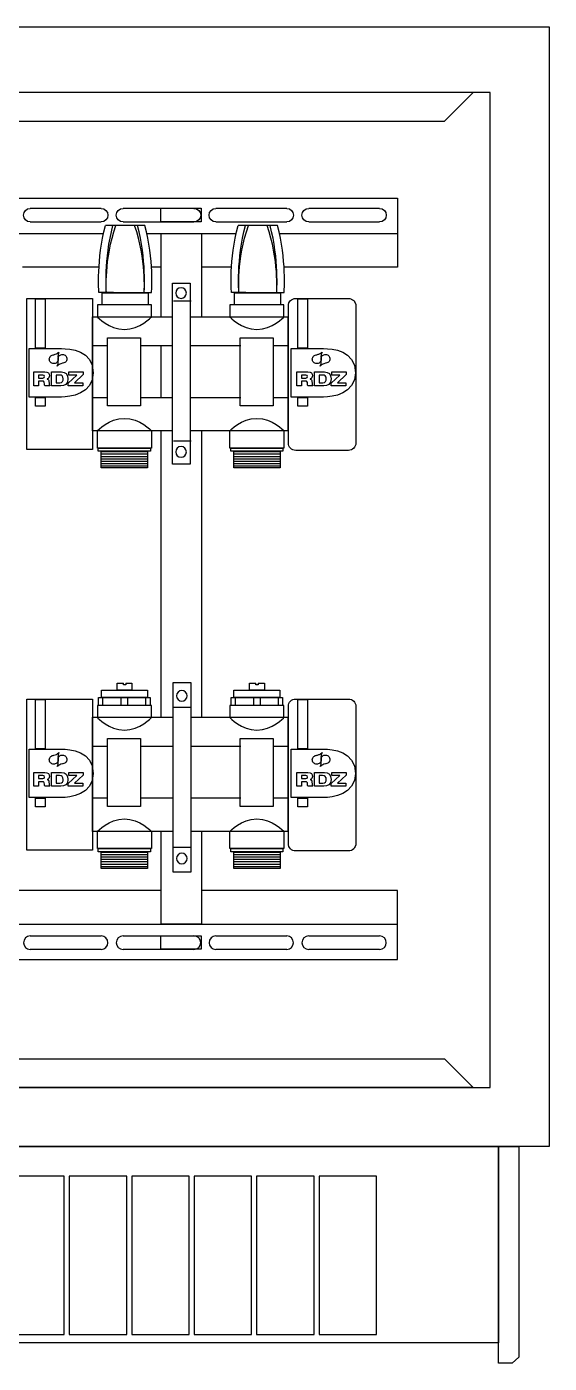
# Model space of a CAD drawing. Header units: millimetres. Extents: x 24747 to 137666, y -34589 to 43444.
# Drawn here: x 127029 to 127418, y 5604 to 6600 of the extents above; entities that cross this region are included whole.
import ezdxf

# ---------------------------------------------------------------- set-up
doc = ezdxf.new("R2010")
doc.units = ezdxf.units.MM
doc.header["$LTSCALE"] = 10
doc.layers.add('Pannelli', color=7, linetype='Continuous')

# ---------------------------------------------------------------- blocks, each defined once
blk = doc.blocks.new('A$C06433606')
for p, q in [((-27.17, 20.743), (34.832, 20.743)), ((34.832, 20.743), (34.832, -25.082)), ((32.416, 18.055), (-24.755, 18.055)), ((32.416, 18.055), (-24.755, 18.055)), ((31.72, 18.055), (-24.057, 18.055)), ((30.553, 16.882), (31.72, 18.055)), ((32.416, -22.667), (32.416, 18.055)), ((32.416, -22.667), (32.416, 18.055)), ((-22.891, 16.882), (30.553, 16.882)), ((-21.304, 13.726), (28.628, 13.726)), ((28.628, 13.726), (28.628, 10.896)), ((16.506, 13.308), (13.607, 13.308)), ((20.301, 13.308), (17.402, 13.308)), ((18.944, 12.758), (18.944, 13.311)), ((18.944, 13.311), (20.592, 13.311)), ((20.592, 13.311), (20.592, 12.758)), ((24.098, 13.308), (21.198, 13.308)), ((27.893, 13.308), (24.994, 13.308)), ((13.607, 12.756), (16.506, 12.756)), ((17.402, 12.756), (20.301, 12.756)), ((20.592, 12.758), (18.944, 12.758)), ((21.198, 12.756), (24.098, 12.756)), ((24.994, 12.756), (27.893, 12.756)), ((13.1, 12.279), (16.605, 12.279)), ((18.378, 12.279), (22.026, 12.279)), ((18.957, 8.877), (18.957, 12.278)), ((18.957, 12.278), (20.604, 12.278)), ((20.604, 12.278), (20.604, 8.877)), ((23.799, 12.279), (28.628, 12.279)), ((16.418, 10.896), (13.288, 10.896)), ((18.957, 10.896), (18.566, 10.896)), ((21.838, 10.896), (20.604, 10.896)), ((28.628, 10.896), (23.987, 10.896)), ((16.546, 9.858), (18.426, 9.858)), ((16.546, 9.36), (16.546, 9.858)), ((18.426, 9.858), (18.426, 9.36)), ((19.425, 2.836), (19.425, 10.254)), ((19.425, 10.254), (20.147, 10.254)), ((20.147, 10.254), (20.147, 2.836)), ((21.966, 9.858), (23.847, 9.858)), ((21.966, 9.36), (21.966, 9.858)), ((23.847, 9.858), (23.847, 9.36)), ((13.469, 9.622), (16.155, 9.622)), ((13.469, 3.438), (13.469, 9.622)), ((13.822, 9.604), (14.214, 9.604)), ((13.822, 7.584), (13.822, 9.604)), ((14.214, 9.604), (14.214, 7.584)), ((16.155, 9.622), (16.155, 3.438)), ((18.426, 9.36), (16.546, 9.36)), ((19.465, 9.522), (20.185, 9.522)), ((23.847, 9.36), (21.966, 9.36)), ((24.552, 9.604), (24.945, 9.604)), ((24.552, 7.584), (24.552, 9.604)), ((24.945, 9.604), (24.945, 7.584)), ((16.157, 8.877), (19.425, 8.877)), ((16.157, 4.201), (16.157, 8.877)), ((20.147, 8.877), (24.143, 8.877)), ((24.143, 8.877), (24.143, 4.201)), ((16.778, 7.686), (16.155, 7.686)), ((16.766, 8.011), (18.115, 8.011)), ((16.766, 5.223), (16.766, 8.011)), ((18.115, 8.011), (18.115, 5.223)), ((19.425, 7.686), (18.126, 7.686)), ((18.957, 5.56), (18.957, 7.686)), ((22.213, 7.686), (20.147, 7.686)), ((22.197, 8.011), (23.546, 8.011)), ((22.197, 5.223), (22.197, 8.011)), ((23.546, 8.011), (23.546, 5.223)), ((24.126, 7.686), (23.546, 7.686)), ((14.214, 7.584), (13.822, 7.584)), ((24.945, 7.584), (24.552, 7.584)), ((15.184, 6.489), (15.184, 6.616)), ((15.184, 6.616), (15.77, 6.616)), ((15.77, 6.616), (15.77, 6.504)), ((25.94, 6.489), (25.94, 6.616)), ((25.94, 6.616), (26.526, 6.616)), ((26.526, 6.616), (26.526, 6.504)), ((15.159, 6.157), (15.517, 6.489)), ((15.159, 6.049), (15.159, 6.157)), ((15.764, 6.049), (15.159, 6.049)), ((15.517, 6.489), (15.184, 6.489)), ((15.77, 6.504), (15.415, 6.176)), ((15.415, 6.176), (15.764, 6.176)), ((15.764, 6.176), (15.764, 6.049)), ((25.916, 6.157), (26.273, 6.489)), ((25.916, 6.049), (25.916, 6.157)), ((26.52, 6.049), (25.916, 6.049)), ((26.273, 6.489), (25.94, 6.489)), ((26.526, 6.504), (26.172, 6.176)), ((26.172, 6.176), (26.52, 6.176)), ((26.52, 6.176), (26.52, 6.049)), ((13.822, 5.564), (14.214, 5.564)), ((13.822, 5.213), (13.822, 5.564)), ((14.214, 5.564), (14.214, 5.213)), ((16.778, 5.56), (16.155, 5.56)), ((19.425, 5.56), (18.126, 5.56)), ((22.213, 5.56), (20.147, 5.56)), ((24.126, 5.56), (23.546, 5.56)), ((24.552, 5.564), (24.945, 5.564)), ((24.552, 5.213), (24.552, 5.564)), ((24.945, 5.564), (24.945, 5.213)), ((14.214, 5.213), (13.822, 5.213)), ((18.115, 5.223), (16.766, 5.223)), ((23.546, 5.223), (22.197, 5.223)), ((24.945, 5.213), (24.552, 5.213)), ((19.425, 4.201), (16.157, 4.201)), ((18.957, -7.516), (18.957, 4.201)), ((24.143, 4.201), (20.147, 4.201)), ((20.604, 4.201), (20.604, -7.516)), ((16.155, 3.438), (13.469, 3.438)), ((16.386, 3.502), (18.525, 3.502)), ((16.386, 3.375), (16.386, 3.502)), ((18.525, 3.375), (16.386, 3.375)), ((16.508, 3.375), (18.406, 3.375)), ((16.508, 2.689), (16.508, 3.375)), ((18.408, 3.341), (16.509, 3.341)), ((18.406, 3.375), (18.406, 2.689)), ((18.525, 3.502), (18.525, 3.375)), ((20.185, 3.776), (19.465, 3.776)), ((21.805, 3.502), (23.943, 3.502)), ((21.805, 3.375), (21.805, 3.502)), ((23.943, 3.375), (21.805, 3.375)), ((21.927, 3.375), (23.824, 3.375)), ((21.927, 2.689), (21.927, 3.375)), ((23.826, 3.341), (21.928, 3.341)), ((23.824, 3.375), (23.824, 2.689)), ((23.943, 3.502), (23.943, 3.375)), ((18.408, 3.244), (16.509, 3.244)), ((18.408, 3.147), (16.509, 3.147)), ((18.408, 3.05), (16.509, 3.05)), ((18.408, 2.953), (16.509, 2.953)), ((18.408, 2.857), (16.509, 2.857)), ((18.408, 2.76), (16.509, 2.76)), ((20.147, 2.836), (19.425, 2.836)), ((23.826, 3.244), (21.928, 3.244)), ((23.826, 3.147), (21.928, 3.147)), ((23.826, 3.05), (21.928, 3.05)), ((23.826, 2.953), (21.928, 2.953)), ((23.826, 2.857), (21.928, 2.857)), ((23.826, 2.76), (21.928, 2.76)), ((18.406, 2.689), (16.508, 2.689)), ((23.824, 2.689), (21.927, 2.689)), ((16.515, -6.415), (18.397, -6.415)), ((16.515, -6.708), (16.515, -6.415)), ((17.158, -6.412), (17.158, -6.119)), ((17.158, -6.119), (17.415, -6.119)), ((17.764, -6.412), (17.158, -6.412)), ((17.415, -6.189), (17.415, -6.119)), ((17.513, -6.189), (17.415, -6.189)), ((17.513, -6.119), (17.513, -6.189)), ((17.514, -6.119), (17.764, -6.119)), ((17.764, -6.119), (17.764, -6.412)), ((18.397, -6.415), (18.397, -6.708)), ((19.449, -13.858), (19.449, -6.101)), ((19.449, -6.101), (20.17, -6.101)), ((20.17, -6.101), (20.17, -13.858)), ((21.934, -6.415), (23.816, -6.415)), ((21.934, -6.708), (21.934, -6.415)), ((22.576, -6.412), (22.576, -6.119)), ((22.576, -6.119), (22.833, -6.119)), ((23.183, -6.412), (22.576, -6.412)), ((22.834, -6.189), (22.834, -6.119)), ((22.931, -6.189), (22.834, -6.189)), ((22.931, -6.119), (23.183, -6.119)), ((22.931, -6.119), (22.931, -6.189)), ((23.183, -6.119), (23.183, -6.412)), ((23.816, -6.415), (23.816, -6.708)), ((13.469, -6.771), (16.155, -6.771)), ((13.469, -12.955), (13.469, -6.771)), ((13.822, -6.789), (14.214, -6.789)), ((13.822, -8.808), (13.822, -6.789)), ((14.214, -6.789), (14.214, -8.808)), ((16.155, -6.771), (16.155, -12.955)), ((16.405, -6.708), (18.508, -6.708)), ((16.405, -7.035), (16.405, -6.708)), ((18.508, -7.035), (16.405, -7.035)), ((18.397, -6.708), (16.515, -6.708)), ((16.582, -7.014), (16.582, -6.719)), ((17.331, -7.014), (17.331, -6.719)), ((17.6, -7.014), (17.6, -6.719)), ((18.337, -7.014), (18.337, -6.719)), ((18.508, -6.708), (18.508, -7.035)), ((19.465, -7.108), (20.185, -7.108)), ((21.824, -6.708), (23.925, -6.708)), ((21.824, -7.035), (21.824, -6.708)), ((23.925, -7.035), (21.824, -7.035)), ((23.816, -6.708), (21.934, -6.708)), ((22.001, -7.014), (22.001, -6.719)), ((22.749, -7.014), (22.749, -6.719)), ((23.019, -7.014), (23.019, -6.719)), ((23.755, -7.014), (23.755, -6.719)), ((23.925, -6.708), (23.925, -7.035)), ((24.552, -6.789), (24.945, -6.789)), ((24.552, -8.808), (24.552, -6.789)), ((24.945, -6.789), (24.945, -8.808)), ((16.157, -7.516), (19.449, -7.516)), ((16.157, -12.192), (16.157, -7.516)), ((20.17, -7.516), (24.143, -7.516)), ((24.143, -7.516), (24.143, -12.192)), ((16.778, -8.708), (16.155, -8.708)), ((16.766, -8.383), (18.115, -8.383)), ((16.766, -11.169), (16.766, -8.383)), ((18.115, -8.383), (18.115, -11.169)), ((19.449, -8.708), (18.126, -8.708)), ((22.213, -8.708), (20.17, -8.708)), ((22.197, -8.383), (23.546, -8.383)), ((22.197, -11.169), (22.197, -8.383)), ((23.546, -8.383), (23.546, -11.169)), ((24.126, -8.708), (23.546, -8.708)), ((14.214, -8.808), (13.822, -8.808)), ((24.945, -8.808), (24.552, -8.808)), ((15.184, -9.904), (15.184, -9.778)), ((15.184, -9.778), (15.77, -9.778)), ((15.77, -9.778), (15.77, -9.889)), ((25.94, -9.904), (25.94, -9.778)), ((25.94, -9.778), (26.526, -9.778)), ((26.526, -9.778), (26.526, -9.889)), ((15.159, -10.234), (15.517, -9.904)), ((15.159, -10.343), (15.159, -10.234)), ((15.764, -10.343), (15.159, -10.343)), ((15.517, -9.904), (15.184, -9.904)), ((15.77, -9.889), (15.415, -10.216)), ((15.415, -10.216), (15.764, -10.216)), ((15.764, -10.216), (15.764, -10.343)), ((25.916, -10.234), (26.273, -9.904)), ((25.916, -10.343), (25.916, -10.234)), ((26.52, -10.343), (25.916, -10.343)), ((26.273, -9.904), (25.94, -9.904)), ((26.526, -9.889), (26.172, -10.216)), ((26.172, -10.216), (26.52, -10.216)), ((26.52, -10.216), (26.52, -10.343)), ((13.822, -10.828), (14.214, -10.828)), ((13.822, -11.179), (13.822, -10.828)), ((14.214, -10.828), (14.214, -11.179)), ((16.778, -10.833), (16.155, -10.833)), ((19.449, -10.833), (18.126, -10.833)), ((22.213, -10.833), (20.17, -10.833)), ((24.126, -10.833), (23.546, -10.833)), ((24.552, -10.828), (24.945, -10.828)), ((24.552, -11.179), (24.552, -10.828)), ((24.945, -10.828), (24.945, -11.179)), ((14.214, -11.179), (13.822, -11.179)), ((18.115, -11.169), (16.766, -11.169)), ((23.546, -11.169), (22.197, -11.169)), ((24.945, -11.179), (24.552, -11.179)), ((19.449, -12.192), (16.157, -12.192)), ((18.957, -15.989), (18.957, -12.192)), ((24.143, -12.192), (20.17, -12.192)), ((20.604, -12.192), (20.604, -15.989)), ((16.155, -12.955), (13.469, -12.955)), ((16.386, -12.891), (18.525, -12.891)), ((16.386, -13.018), (16.386, -12.891)), ((18.525, -13.018), (16.386, -13.018)), ((16.508, -13.018), (18.406, -13.018)), ((16.508, -13.705), (16.508, -13.018)), ((18.408, -13.051), (16.509, -13.051)), ((18.406, -13.018), (18.406, -13.705)), ((18.525, -12.891), (18.525, -13.018)), ((20.185, -12.852), (19.465, -12.852)), ((21.805, -12.891), (23.943, -12.891)), ((21.805, -13.018), (21.805, -12.891)), ((23.943, -13.018), (21.805, -13.018)), ((21.927, -13.018), (23.824, -13.018)), ((21.927, -13.705), (21.927, -13.018)), ((23.826, -13.051), (21.928, -13.051)), ((23.824, -13.018), (23.824, -13.705)), ((23.943, -12.891), (23.943, -13.018)), ((18.408, -13.148), (16.509, -13.148)), ((18.408, -13.245), (16.509, -13.245)), ((18.408, -13.343), (16.509, -13.343)), ((18.408, -13.439), (16.509, -13.439)), ((18.408, -13.537), (16.509, -13.537)), ((18.408, -13.634), (16.509, -13.634)), ((23.826, -13.148), (21.928, -13.148)), ((23.826, -13.245), (21.928, -13.245)), ((23.826, -13.343), (21.928, -13.343)), ((23.826, -13.439), (21.928, -13.439)), ((23.826, -13.537), (21.928, -13.537)), ((23.826, -13.634), (21.928, -13.634)), ((18.406, -13.705), (16.508, -13.705)), ((20.17, -13.858), (19.449, -13.858)), ((23.824, -13.705), (21.927, -13.705)), ((18.957, -14.605), (4.902, -14.605)), ((28.628, -14.605), (20.604, -14.605)), ((28.628, -17.435), (28.628, -14.605)), ((-3.184, -15.989), (28.628, -15.989)), ((20.604, -15.989), (18.957, -15.989)), ((13.607, -16.466), (16.506, -16.466)), ((17.402, -16.466), (20.301, -16.466)), ((18.944, -17.012), (18.944, -16.459)), ((18.944, -16.459), (20.592, -16.459)), ((20.592, -16.459), (20.592, -17.012)), ((21.198, -16.466), (24.098, -16.466)), ((24.994, -16.466), (27.893, -16.466)), ((-21.304, -17.435), (28.628, -17.435)), ((16.506, -17.018), (13.607, -17.018)), ((20.301, -17.018), (17.402, -17.018)), ((20.592, -17.012), (18.944, -17.012)), ((24.098, -17.018), (21.198, -17.018)), ((27.893, -17.018), (24.994, -17.018)), ((-22.891, -21.494), (30.553, -21.494)), ((30.553, -21.494), (31.72, -22.667)), ((-24.755, -22.667), (32.416, -22.667)), ((-24.755, -22.667), (32.416, -22.667)), ((31.72, -22.667), (-24.057, -22.667)), ((34.832, -25.082), (-27.17, -25.082)), ((-25.1, -25.082), (32.762, -25.082)), ((32.762, -25.082), (32.762, -33.123)), ((32.762, -33.123), (32.762, -25.082)), ((32.762, -25.082), (33.59, -25.082)), ((33.59, -25.082), (33.59, -33.701)), ((14.998, -26.291), (12.651, -26.291)), ((14.998, -32.779), (14.998, -26.291)), ((17.552, -26.291), (15.205, -26.291)), ((15.205, -26.291), (15.205, -32.779)), ((17.552, -32.779), (17.552, -26.291)), ((20.106, -26.291), (17.759, -26.291)), ((17.759, -26.291), (17.759, -32.779)), ((20.106, -32.779), (20.106, -26.291)), ((22.659, -26.291), (20.312, -26.291)), ((20.312, -26.291), (20.312, -32.779)), ((22.659, -32.779), (22.659, -26.291)), ((25.214, -26.291), (22.866, -26.291)), ((22.866, -26.291), (22.866, -32.779)), ((25.214, -32.779), (25.214, -26.291)), ((27.766, -26.291), (25.419, -26.291)), ((25.419, -26.291), (25.419, -32.779)), ((27.766, -32.779), (27.766, -26.291)), ((12.651, -32.779), (14.998, -32.779)), ((15.205, -32.779), (17.552, -32.779)), ((17.759, -32.779), (20.106, -32.779)), ((20.312, -32.779), (22.659, -32.779)), ((22.866, -32.779), (25.214, -32.779)), ((25.419, -32.779), (27.766, -32.779)), ((32.762, -33.123), (-25.1, -33.123)), ((32.762, -33.955), (32.762, -33.123)), ((33.59, -33.701), (33.313, -33.952)), ((33.313, -33.952), (32.762, -33.955))]:
    blk.add_line(p, q)
for points, knots in [([(13.607, 12.756), (13.455, 12.756), (13.331, 12.88), (13.331, 13.032), (13.331, 13.185), (13.455, 13.308), (13.607, 13.308)], [0, 0, 0, 0, 1, 1, 1, 2, 2, 2, 2]), ([(16.506, 13.308), (16.659, 13.308), (16.783, 13.185), (16.783, 13.032), (16.783, 12.88), (16.659, 12.756), (16.506, 12.756)], [0, 0, 0, 0, 1, 1, 1, 2, 2, 2, 2]), ([(17.402, 12.756), (17.249, 12.756), (17.126, 12.88), (17.126, 13.032), (17.126, 13.185), (17.249, 13.308), (17.402, 13.308)], [0, 0, 0, 0, 1, 1, 1, 2, 2, 2, 2]), ([(20.301, 13.308), (20.454, 13.308), (20.577, 13.185), (20.577, 13.032), (20.577, 12.88), (20.454, 12.756), (20.301, 12.756)], [0, 0, 0, 0, 1, 1, 1, 2, 2, 2, 2]), ([(21.198, 12.756), (21.046, 12.756), (20.922, 12.88), (20.922, 13.032), (20.922, 13.185), (21.046, 13.308), (21.198, 13.308)], [0, 0, 0, 0, 1, 1, 1, 2, 2, 2, 2]), ([(24.098, 13.308), (24.25, 13.308), (24.374, 13.185), (24.374, 13.032), (24.374, 12.88), (24.25, 12.756), (24.098, 12.756)], [0, 0, 0, 0, 1, 1, 1, 2, 2, 2, 2]), ([(24.994, 12.756), (24.842, 12.756), (24.718, 12.88), (24.718, 13.032), (24.718, 13.185), (24.842, 13.308), (24.994, 13.308)], [0, 0, 0, 0, 1, 1, 1, 2, 2, 2, 2]), ([(27.893, 13.308), (28.046, 13.308), (28.169, 13.185), (28.169, 13.032), (28.169, 12.88), (28.046, 12.756), (27.893, 12.756)], [0, 0, 0, 0, 1, 1, 1, 2, 2, 2, 2]), ([(17.006, 9.86), (17.006, 9.86), (16.416, 9.86), (16.416, 9.86), (16.416, 9.86), (16.309, 11.251), (16.687, 12.602)], [0, 0, 0, 0, 1, 1, 1, 2, 2, 2, 2]), ([(17.006, 9.86), (17.006, 9.86), (18.569, 9.86), (18.569, 9.86), (18.569, 9.86), (18.675, 11.251), (18.297, 12.602), (18.297, 12.602), (16.687, 12.602), (16.687, 12.602)], [0, 0, 0, 0, 1, 1, 1, 2, 2, 2, 3, 3, 3, 3]), ([(22.427, 9.86), (22.427, 9.86), (21.836, 9.86), (21.836, 9.86), (21.836, 9.86), (21.729, 11.251), (22.107, 12.602)], [0, 0, 0, 0, 1, 1, 1, 2, 2, 2, 2]), ([(22.427, 9.86), (22.427, 9.86), (23.989, 9.86), (23.989, 9.86), (23.989, 9.86), (24.096, 11.251), (23.718, 12.602), (23.718, 12.602), (22.107, 12.602), (22.107, 12.602)], [0, 0, 0, 0, 1, 1, 1, 2, 2, 2, 3, 3, 3, 3]), ([(19.994, 9.845), (19.994, 9.723), (19.896, 9.625), (19.775, 9.625), (19.654, 9.625), (19.556, 9.723), (19.556, 9.845), (19.556, 9.965), (19.654, 10.063), (19.775, 10.063), (19.896, 10.063), (19.994, 9.965), (19.994, 9.845)], [0, 0, 0, 0, 1, 1, 1, 2, 2, 2, 3, 3, 3, 4, 4, 4, 4]), ([(16.352, 8.861), (16.352, 8.861), (16.823, 8.353), (17.456, 8.353), (18.091, 8.353), (18.563, 8.861), (18.563, 8.861)], [0, 0, 0, 0, 1, 1, 1, 2, 2, 2, 2]), ([(21.77, 8.861), (21.77, 8.861), (22.241, 8.353), (22.875, 8.353), (23.509, 8.353), (23.982, 8.861), (23.982, 8.861)], [0, 0, 0, 0, 1, 1, 1, 2, 2, 2, 2]), ([(13.559, 7.57), (13.559, 7.57), (14.537, 7.57), (14.879, 7.57), (15.222, 7.57), (16.184, 7.5), (16.184, 6.579)], [3, 3, 3, 3, 4, 4, 4, 5, 5, 5, 5]), ([(24.284, 7.57), (24.284, 7.57), (25.261, 7.57), (25.604, 7.57), (25.948, 7.57), (26.907, 7.5), (26.907, 6.579)], [3, 3, 3, 3, 4, 4, 4, 5, 5, 5, 5]), ([(16.184, 6.579), (16.184, 5.708), (15.222, 5.587), (14.879, 5.587), (14.537, 5.587), (13.559, 5.587), (13.559, 5.587)], [0, 0, 0, 0, 1, 1, 1, 2, 2, 2, 2]), ([(14.203, 6.616), (14.342, 6.616), (14.393, 6.552), (14.393, 6.459), (14.393, 6.383), (14.353, 6.34), (14.303, 6.329)], [1, 1, 1, 1, 2, 2, 2, 3, 3, 3, 3]), ([(14.881, 6.616), (15.058, 6.616), (15.151, 6.521), (15.151, 6.333), (15.151, 6.109), (15.02, 6.049), (14.857, 6.049)], [1, 1, 1, 1, 2, 2, 2, 3, 3, 3, 3]), ([(26.907, 6.579), (26.907, 5.708), (25.948, 5.587), (25.604, 5.587), (25.261, 5.587), (24.284, 5.587), (24.284, 5.587)], [0, 0, 0, 0, 1, 1, 1, 2, 2, 2, 2]), ([(24.96, 6.616), (25.099, 6.616), (25.149, 6.552), (25.149, 6.459), (25.149, 6.383), (25.11, 6.34), (25.059, 6.329)], [1, 1, 1, 1, 2, 2, 2, 3, 3, 3, 3]), ([(25.639, 6.616), (25.814, 6.616), (25.908, 6.521), (25.908, 6.333), (25.908, 6.109), (25.777, 6.049), (25.614, 6.049)], [1, 1, 1, 1, 2, 2, 2, 3, 3, 3, 3]), ([(14.2, 6.049), (14.19, 6.073), (14.188, 6.107), (14.188, 6.133), (14.188, 6.222), (14.16, 6.238), (14.11, 6.238)], [7, 7, 7, 7, 8, 8, 8, 9, 9, 9, 9]), ([(14.12, 6.365), (14.167, 6.365), (14.191, 6.389), (14.191, 6.427), (14.191, 6.466), (14.167, 6.489), (14.12, 6.489)], [1, 1, 1, 1, 2, 2, 2, 3, 3, 3, 3]), ([(14.82, 6.176), (14.927, 6.176), (14.956, 6.255), (14.956, 6.333), (14.956, 6.438), (14.905, 6.489), (14.804, 6.489)], [1, 1, 1, 1, 2, 2, 2, 3, 3, 3, 3]), ([(24.955, 6.049), (24.945, 6.073), (24.945, 6.107), (24.945, 6.133), (24.945, 6.222), (24.915, 6.238), (24.868, 6.238)], [7, 7, 7, 7, 8, 8, 8, 9, 9, 9, 9]), ([(24.877, 6.365), (24.922, 6.365), (24.948, 6.389), (24.948, 6.427), (24.948, 6.466), (24.922, 6.489), (24.877, 6.489)], [1, 1, 1, 1, 2, 2, 2, 3, 3, 3, 3]), ([(25.576, 6.176), (25.684, 6.176), (25.713, 6.255), (25.713, 6.333), (25.713, 6.438), (25.661, 6.489), (25.561, 6.489)], [1, 1, 1, 1, 2, 2, 2, 3, 3, 3, 3]), ([(16.352, 4.21), (16.352, 4.21), (16.823, 4.716), (17.456, 4.716), (18.091, 4.716), (18.563, 4.21), (18.563, 4.21)], [0, 0, 0, 0, 1, 1, 1, 2, 2, 2, 2]), ([(21.77, 4.21), (21.77, 4.21), (22.241, 4.716), (22.875, 4.716), (23.509, 4.716), (23.982, 4.21), (23.982, 4.21)], [0, 0, 0, 0, 1, 1, 1, 2, 2, 2, 2]), ([(19.994, 3.342), (19.994, 3.221), (19.896, 3.123), (19.775, 3.123), (19.654, 3.123), (19.556, 3.221), (19.556, 3.342), (19.556, 3.464), (19.654, 3.562), (19.775, 3.562), (19.896, 3.562), (19.994, 3.464), (19.994, 3.342)], [0, 0, 0, 0, 1, 1, 1, 2, 2, 2, 3, 3, 3, 4, 4, 4, 4]), ([(20.025, -6.643), (20.025, -6.763), (19.927, -6.861), (19.806, -6.861), (19.685, -6.861), (19.587, -6.763), (19.587, -6.643), (19.587, -6.521), (19.685, -6.423), (19.806, -6.423), (19.927, -6.423), (20.025, -6.521), (20.025, -6.643)], [0, 0, 0, 0, 1, 1, 1, 2, 2, 2, 3, 3, 3, 4, 4, 4, 4]), ([(16.352, -7.533), (16.352, -7.533), (16.823, -8.04), (17.456, -8.04), (18.091, -8.04), (18.563, -7.533), (18.563, -7.533)], [0, 0, 0, 0, 1, 1, 1, 2, 2, 2, 2]), ([(21.77, -7.533), (21.77, -7.533), (22.241, -8.04), (22.875, -8.04), (23.509, -8.04), (23.982, -7.533), (23.982, -7.533)], [0, 0, 0, 0, 1, 1, 1, 2, 2, 2, 2]), ([(13.559, -8.822), (13.559, -8.822), (14.537, -8.822), (14.879, -8.822), (15.222, -8.822), (16.184, -8.892), (16.184, -9.813)], [3, 3, 3, 3, 4, 4, 4, 5, 5, 5, 5]), ([(14.78, -9.134), (14.808, -9.094), (14.848, -9.07), (14.898, -9.063), (14.948, -9.057), (14.992, -9.067), (15.032, -9.096)], [4, 4, 4, 4, 5, 5, 5, 6, 6, 6, 6]), ([(24.284, -8.822), (24.284, -8.822), (25.261, -8.822), (25.604, -8.822), (25.948, -8.822), (26.907, -8.892), (26.907, -9.813)], [3, 3, 3, 3, 4, 4, 4, 5, 5, 5, 5]), ([(25.536, -9.134), (25.565, -9.094), (25.604, -9.07), (25.654, -9.063), (25.704, -9.057), (25.748, -9.067), (25.789, -9.096)], [4, 4, 4, 4, 5, 5, 5, 6, 6, 6, 6]), ([(16.184, -9.813), (16.184, -10.686), (15.222, -10.806), (14.879, -10.806), (14.537, -10.806), (13.559, -10.806), (13.559, -10.806)], [0, 0, 0, 0, 1, 1, 1, 2, 2, 2, 2]), ([(14.203, -9.778), (14.342, -9.778), (14.393, -9.841), (14.393, -9.935), (14.393, -10.01), (14.353, -10.051), (14.303, -10.064)], [1, 1, 1, 1, 2, 2, 2, 3, 3, 3, 3]), ([(14.881, -9.778), (15.058, -9.778), (15.151, -9.872), (15.151, -10.061), (15.151, -10.283), (15.02, -10.343), (14.857, -10.343)], [1, 1, 1, 1, 2, 2, 2, 3, 3, 3, 3]), ([(26.907, -9.813), (26.907, -10.686), (25.948, -10.806), (25.604, -10.806), (25.261, -10.806), (24.284, -10.806), (24.284, -10.806)], [0, 0, 0, 0, 1, 1, 1, 2, 2, 2, 2]), ([(24.96, -9.778), (25.099, -9.778), (25.149, -9.841), (25.149, -9.935), (25.149, -10.01), (25.11, -10.051), (25.059, -10.064)], [1, 1, 1, 1, 2, 2, 2, 3, 3, 3, 3]), ([(25.639, -9.778), (25.814, -9.778), (25.908, -9.872), (25.908, -10.061), (25.908, -10.283), (25.777, -10.343), (25.614, -10.343)], [1, 1, 1, 1, 2, 2, 2, 3, 3, 3, 3]), ([(14.2, -10.343), (14.19, -10.319), (14.188, -10.285), (14.188, -10.26), (14.188, -10.17), (14.16, -10.156), (14.11, -10.156)], [7, 7, 7, 7, 8, 8, 8, 9, 9, 9, 9]), ([(14.12, -10.028), (14.167, -10.028), (14.191, -10.005), (14.191, -9.965), (14.191, -9.928), (14.167, -9.904), (14.12, -9.904)], [1, 1, 1, 1, 2, 2, 2, 3, 3, 3, 3]), ([(14.82, -10.216), (14.927, -10.216), (14.956, -10.138), (14.956, -10.059), (14.956, -9.954), (14.905, -9.904), (14.804, -9.904)], [1, 1, 1, 1, 2, 2, 2, 3, 3, 3, 3]), ([(24.955, -10.343), (24.945, -10.319), (24.945, -10.285), (24.945, -10.26), (24.945, -10.17), (24.915, -10.156), (24.868, -10.156)], [7, 7, 7, 7, 8, 8, 8, 9, 9, 9, 9]), ([(24.877, -10.028), (24.922, -10.028), (24.948, -10.005), (24.948, -9.965), (24.948, -9.928), (24.922, -9.904), (24.877, -9.904)], [1, 1, 1, 1, 2, 2, 2, 3, 3, 3, 3]), ([(25.576, -10.216), (25.684, -10.216), (25.713, -10.138), (25.713, -10.059), (25.713, -9.954), (25.661, -9.904), (25.561, -9.904)], [1, 1, 1, 1, 2, 2, 2, 3, 3, 3, 3]), ([(16.352, -12.183), (16.352, -12.183), (16.823, -11.677), (17.456, -11.677), (18.091, -11.677), (18.563, -12.183), (18.563, -12.183)], [0, 0, 0, 0, 1, 1, 1, 2, 2, 2, 2]), ([(21.77, -12.183), (21.77, -12.183), (22.241, -11.677), (22.875, -11.677), (23.509, -11.677), (23.982, -12.183), (23.982, -12.183)], [0, 0, 0, 0, 1, 1, 1, 2, 2, 2, 2]), ([(20.025, -13.297), (20.025, -13.419), (19.927, -13.517), (19.806, -13.517), (19.685, -13.517), (19.587, -13.419), (19.587, -13.297), (19.587, -13.177), (19.685, -13.078), (19.806, -13.078), (19.927, -13.078), (20.025, -13.177), (20.025, -13.297)], [0, 0, 0, 0, 1, 1, 1, 2, 2, 2, 3, 3, 3, 4, 4, 4, 4]), ([(13.607, -16.466), (13.455, -16.466), (13.331, -16.59), (13.331, -16.742), (13.331, -16.895), (13.455, -17.018), (13.607, -17.018)], [0, 0, 0, 0, 1, 1, 1, 2, 2, 2, 2]), ([(16.506, -17.018), (16.659, -17.018), (16.783, -16.895), (16.783, -16.742), (16.783, -16.59), (16.659, -16.466), (16.506, -16.466)], [0, 0, 0, 0, 1, 1, 1, 2, 2, 2, 2]), ([(17.402, -16.466), (17.249, -16.466), (17.126, -16.59), (17.126, -16.742), (17.126, -16.895), (17.249, -17.018), (17.402, -17.018)], [0, 0, 0, 0, 1, 1, 1, 2, 2, 2, 2]), ([(20.301, -17.018), (20.454, -17.018), (20.577, -16.895), (20.577, -16.742), (20.577, -16.59), (20.454, -16.466), (20.301, -16.466)], [0, 0, 0, 0, 1, 1, 1, 2, 2, 2, 2]), ([(21.198, -16.466), (21.046, -16.466), (20.922, -16.59), (20.922, -16.742), (20.922, -16.895), (21.046, -17.018), (21.198, -17.018)], [0, 0, 0, 0, 1, 1, 1, 2, 2, 2, 2]), ([(24.098, -17.018), (24.25, -17.018), (24.374, -16.895), (24.374, -16.742), (24.374, -16.59), (24.25, -16.466), (24.098, -16.466)], [0, 0, 0, 0, 1, 1, 1, 2, 2, 2, 2]), ([(24.994, -16.466), (24.842, -16.466), (24.718, -16.59), (24.718, -16.742), (24.718, -16.895), (24.842, -17.018), (24.994, -17.018)], [0, 0, 0, 0, 1, 1, 1, 2, 2, 2, 2]), ([(27.893, -17.018), (28.046, -17.018), (28.169, -16.895), (28.169, -16.742), (28.169, -16.59), (28.046, -16.466), (27.893, -16.466)], [0, 0, 0, 0, 1, 1, 1, 2, 2, 2, 2])]:
    blk.add_open_spline(points, degree=3, knots=knots)
for points in [[(16.72, 9.86), (16.72, 9.86), (16.613, 11.251), (16.99, 12.602)], [(16.72, 9.86), (16.72, 9.86), (16.624, 11.238), (17.11, 12.602)], [(18.266, 9.86), (18.266, 9.86), (18.36, 11.238), (17.876, 12.602)], [(18.266, 9.86), (18.266, 9.86), (18.37, 11.251), (17.994, 12.602)], [(22.139, 9.86), (22.139, 9.86), (22.034, 11.251), (22.412, 12.602)], [(22.139, 9.86), (22.139, 9.86), (22.044, 11.238), (22.529, 12.602)], [(23.686, 9.86), (23.686, 9.86), (23.781, 11.238), (23.295, 12.602)], [(23.686, 9.86), (23.686, 9.86), (23.792, 11.251), (23.415, 12.602)], [(18.563, 9.357), (18.563, 9.357), (16.352, 9.357), (16.352, 9.357)], [(16.352, 9.357), (16.352, 9.357), (16.352, 8.861), (16.352, 8.861)], [(18.563, 8.861), (18.563, 8.861), (18.563, 9.357), (18.563, 9.357)], [(23.982, 9.357), (23.982, 9.357), (21.77, 9.357), (21.77, 9.357)], [(21.77, 9.357), (21.77, 9.357), (21.77, 8.861), (21.77, 8.861)], [(23.982, 8.861), (23.982, 8.861), (23.982, 9.357), (23.982, 9.357)], [(24.162, 9.319), (24.162, 9.487), (24.297, 9.624), (24.466, 9.624)], [(24.162, 3.709), (24.162, 3.709), (24.162, 9.319), (24.162, 9.319)], [(24.466, 9.624), (24.466, 9.624), (26.621, 9.624), (26.621, 9.624)], [(26.621, 9.624), (26.789, 9.624), (26.925, 9.487), (26.925, 9.319)], [(26.925, 9.319), (26.925, 9.319), (26.925, 3.709), (26.925, 3.709)], [(13.559, 5.587), (13.559, 5.587), (13.559, 7.57), (13.559, 7.57)], [(14.389, 7.11), (14.381, 7.159), (14.391, 7.203), (14.422, 7.243)], [(14.422, 7.243), (14.447, 7.279), (14.489, 7.304), (14.548, 7.317)], [(14.548, 7.317), (14.548, 7.317), (14.568, 7.32), (14.568, 7.32)], [(14.568, 7.32), (14.613, 7.33), (14.65, 7.342), (14.681, 7.358)], [(14.681, 7.358), (14.71, 7.372), (14.745, 7.397), (14.783, 7.43)], [(14.745, 7.172), (14.752, 7.113), (14.741, 7.064), (14.715, 7.028)], [(14.745, 7.309), (14.739, 7.277), (14.739, 7.237), (14.743, 7.192)], [(14.748, 7.116), (14.743, 7.175), (14.753, 7.223), (14.78, 7.26)], [(14.743, 7.192), (14.743, 7.192), (14.745, 7.172), (14.745, 7.172)], [(14.783, 7.43), (14.763, 7.383), (14.75, 7.342), (14.745, 7.309)], [(14.75, 7.096), (14.75, 7.096), (14.748, 7.116), (14.748, 7.116)], [(14.78, 7.26), (14.808, 7.299), (14.848, 7.323), (14.898, 7.33)], [(14.898, 7.33), (14.948, 7.337), (14.992, 7.326), (15.032, 7.297)], [(15.032, 7.297), (15.073, 7.267), (15.097, 7.228), (15.105, 7.178)], [(15.105, 7.178), (15.113, 7.129), (15.102, 7.084), (15.073, 7.043)], [(24.284, 5.587), (24.284, 5.587), (24.284, 7.57), (24.284, 7.57)], [(25.145, 7.11), (25.138, 7.159), (25.148, 7.203), (25.177, 7.243)], [(25.177, 7.243), (25.203, 7.279), (25.246, 7.304), (25.305, 7.317)], [(25.305, 7.317), (25.305, 7.317), (25.323, 7.32), (25.323, 7.32)], [(25.323, 7.32), (25.369, 7.33), (25.408, 7.342), (25.437, 7.358)], [(25.437, 7.358), (25.467, 7.372), (25.501, 7.397), (25.54, 7.43)], [(25.503, 7.172), (25.508, 7.113), (25.498, 7.064), (25.47, 7.028)], [(25.501, 7.309), (25.496, 7.277), (25.496, 7.237), (25.5, 7.192)], [(25.505, 7.116), (25.498, 7.175), (25.509, 7.223), (25.536, 7.26)], [(25.5, 7.192), (25.5, 7.192), (25.503, 7.172), (25.503, 7.172)], [(25.54, 7.43), (25.52, 7.383), (25.507, 7.342), (25.501, 7.309)], [(25.507, 7.096), (25.507, 7.096), (25.505, 7.116), (25.505, 7.116)], [(25.536, 7.26), (25.565, 7.299), (25.604, 7.323), (25.654, 7.33)], [(25.654, 7.33), (25.704, 7.337), (25.748, 7.326), (25.789, 7.297)], [(25.789, 7.297), (25.829, 7.267), (25.853, 7.228), (25.861, 7.178)], [(25.861, 7.178), (25.869, 7.129), (25.859, 7.084), (25.829, 7.043)], [(13.75, 6.616), (13.75, 6.616), (14.203, 6.616), (14.203, 6.616)], [(13.75, 6.049), (13.75, 6.049), (13.75, 6.616), (13.75, 6.616)], [(14.461, 6.991), (14.422, 7.02), (14.397, 7.06), (14.389, 7.11)], [(14.597, 6.957), (14.546, 6.95), (14.502, 6.961), (14.461, 6.991)], [(14.473, 6.616), (14.473, 6.616), (14.881, 6.616), (14.881, 6.616)], [(14.473, 6.049), (14.473, 6.049), (14.473, 6.616), (14.473, 6.616)], [(14.715, 7.028), (14.686, 6.988), (14.647, 6.965), (14.597, 6.957)], [(14.71, 6.858), (14.731, 6.905), (14.743, 6.944), (14.748, 6.976)], [(14.814, 6.93), (14.783, 6.915), (14.75, 6.89), (14.71, 6.858)], [(14.748, 6.976), (14.754, 7.01), (14.756, 7.05), (14.75, 7.096)], [(14.925, 6.968), (14.88, 6.957), (14.843, 6.945), (14.814, 6.93)], [(14.945, 6.971), (14.945, 6.971), (14.925, 6.968), (14.925, 6.968)], [(15.073, 7.043), (15.047, 7.008), (15.004, 6.984), (14.945, 6.971)], [(24.506, 6.616), (24.506, 6.616), (24.96, 6.616), (24.96, 6.616)], [(24.506, 6.049), (24.506, 6.049), (24.506, 6.616), (24.506, 6.616)], [(25.217, 6.991), (25.177, 7.02), (25.153, 7.06), (25.145, 7.11)], [(25.353, 6.957), (25.303, 6.95), (25.257, 6.961), (25.217, 6.991)], [(25.229, 6.616), (25.229, 6.616), (25.639, 6.616), (25.639, 6.616)], [(25.229, 6.049), (25.229, 6.049), (25.229, 6.616), (25.229, 6.616)], [(25.47, 7.028), (25.441, 6.988), (25.402, 6.965), (25.353, 6.957)], [(25.467, 6.858), (25.487, 6.905), (25.5, 6.944), (25.505, 6.976)], [(25.57, 6.93), (25.54, 6.915), (25.505, 6.89), (25.467, 6.858)], [(25.505, 6.976), (25.511, 7.01), (25.511, 7.05), (25.507, 7.096)], [(25.682, 6.968), (25.637, 6.957), (25.599, 6.945), (25.57, 6.93)], [(25.702, 6.971), (25.702, 6.971), (25.682, 6.968), (25.682, 6.968)], [(25.829, 7.043), (25.803, 7.008), (25.76, 6.984), (25.702, 6.971)], [(13.939, 6.049), (13.939, 6.049), (13.75, 6.049), (13.75, 6.049)], [(14.12, 6.489), (14.12, 6.489), (13.939, 6.489), (13.939, 6.489)], [(13.939, 6.489), (13.939, 6.489), (13.939, 6.365), (13.939, 6.365)], [(13.939, 6.365), (13.939, 6.365), (14.12, 6.365), (14.12, 6.365)], [(14.11, 6.238), (14.11, 6.238), (13.939, 6.238), (13.939, 6.238)], [(13.939, 6.238), (13.939, 6.238), (13.939, 6.049), (13.939, 6.049)], [(14.407, 6.049), (14.407, 6.049), (14.2, 6.049), (14.2, 6.049)], [(14.303, 6.329), (14.303, 6.329), (14.303, 6.326), (14.303, 6.326)], [(14.303, 6.326), (14.338, 6.315), (14.367, 6.287), (14.37, 6.225)], [(14.37, 6.225), (14.379, 6.114), (14.383, 6.078), (14.407, 6.049)], [(14.857, 6.049), (14.857, 6.049), (14.473, 6.049), (14.473, 6.049)], [(14.804, 6.489), (14.804, 6.489), (14.661, 6.489), (14.661, 6.489)], [(14.661, 6.489), (14.661, 6.489), (14.661, 6.176), (14.661, 6.176)], [(14.661, 6.176), (14.661, 6.176), (14.82, 6.176), (14.82, 6.176)], [(24.696, 6.049), (24.696, 6.049), (24.506, 6.049), (24.506, 6.049)], [(24.877, 6.489), (24.877, 6.489), (24.696, 6.489), (24.696, 6.489)], [(24.696, 6.489), (24.696, 6.489), (24.696, 6.365), (24.696, 6.365)], [(24.696, 6.365), (24.696, 6.365), (24.877, 6.365), (24.877, 6.365)], [(24.868, 6.238), (24.868, 6.238), (24.696, 6.238), (24.696, 6.238)], [(24.696, 6.238), (24.696, 6.238), (24.696, 6.049), (24.696, 6.049)], [(25.163, 6.049), (25.163, 6.049), (24.955, 6.049), (24.955, 6.049)], [(25.059, 6.329), (25.059, 6.329), (25.059, 6.326), (25.059, 6.326)], [(25.059, 6.326), (25.095, 6.315), (25.123, 6.287), (25.128, 6.225)], [(25.128, 6.225), (25.135, 6.114), (25.139, 6.078), (25.163, 6.049)], [(25.614, 6.049), (25.614, 6.049), (25.229, 6.049), (25.229, 6.049)], [(25.561, 6.489), (25.561, 6.489), (25.418, 6.489), (25.418, 6.489)], [(25.418, 6.489), (25.418, 6.489), (25.418, 6.176), (25.418, 6.176)], [(25.418, 6.176), (25.418, 6.176), (25.576, 6.176), (25.576, 6.176)], [(16.352, 3.5), (16.352, 3.5), (16.352, 4.21), (16.352, 4.21)], [(18.563, 4.21), (18.563, 4.21), (18.563, 3.5), (18.563, 3.5)], [(21.77, 3.5), (21.77, 3.5), (21.77, 4.21), (21.77, 4.21)], [(23.982, 4.21), (23.982, 4.21), (23.982, 3.5), (23.982, 3.5)], [(18.563, 3.5), (18.563, 3.5), (16.352, 3.5), (16.352, 3.5)], [(23.982, 3.5), (23.982, 3.5), (21.77, 3.5), (21.77, 3.5)], [(24.466, 3.406), (24.297, 3.406), (24.162, 3.541), (24.162, 3.709)], [(26.621, 3.406), (26.621, 3.406), (24.466, 3.406), (24.466, 3.406)], [(26.925, 3.709), (26.925, 3.541), (26.789, 3.406), (26.621, 3.406)], [(18.563, -7.037), (18.563, -7.037), (16.352, -7.037), (16.352, -7.037)], [(16.352, -7.037), (16.352, -7.037), (16.352, -7.533), (16.352, -7.533)], [(18.563, -7.533), (18.563, -7.533), (18.563, -7.037), (18.563, -7.037)], [(23.982, -7.037), (23.982, -7.037), (21.77, -7.037), (21.77, -7.037)], [(21.77, -7.037), (21.77, -7.037), (21.77, -7.533), (21.77, -7.533)], [(23.982, -7.533), (23.982, -7.533), (23.982, -7.037), (23.982, -7.037)], [(24.162, -7.074), (24.162, -6.905), (24.297, -6.77), (24.466, -6.77)], [(24.162, -12.683), (24.162, -12.683), (24.162, -7.074), (24.162, -7.074)], [(24.466, -6.77), (24.466, -6.77), (26.621, -6.77), (26.621, -6.77)], [(26.621, -6.77), (26.789, -6.77), (26.925, -6.905), (26.925, -7.074)], [(26.925, -7.074), (26.925, -7.074), (26.925, -12.683), (26.925, -12.683)], [(13.559, -10.806), (13.559, -10.806), (13.559, -8.822), (13.559, -8.822)], [(14.389, -9.284), (14.381, -9.234), (14.391, -9.189), (14.422, -9.15)], [(14.461, -9.402), (14.422, -9.373), (14.397, -9.333), (14.389, -9.284)], [(14.422, -9.15), (14.447, -9.113), (14.489, -9.089), (14.548, -9.077)], [(14.548, -9.077), (14.548, -9.077), (14.568, -9.073), (14.568, -9.073)], [(14.568, -9.073), (14.613, -9.063), (14.65, -9.051), (14.681, -9.035)], [(14.681, -9.035), (14.71, -9.02), (14.745, -8.996), (14.783, -8.962)], [(14.745, -9.221), (14.752, -9.281), (14.741, -9.329), (14.715, -9.364)], [(14.745, -9.083), (14.739, -9.116), (14.739, -9.154), (14.743, -9.201)], [(14.748, -9.277), (14.743, -9.218), (14.753, -9.17), (14.78, -9.134)], [(14.743, -9.201), (14.743, -9.201), (14.745, -9.221), (14.745, -9.221)], [(14.783, -8.962), (14.763, -9.01), (14.75, -9.049), (14.745, -9.083)], [(14.75, -9.297), (14.75, -9.297), (14.748, -9.277), (14.748, -9.277)], [(14.748, -9.416), (14.754, -9.382), (14.756, -9.344), (14.75, -9.297)], [(15.032, -9.096), (15.073, -9.125), (15.097, -9.165), (15.105, -9.214)], [(15.105, -9.214), (15.113, -9.264), (15.102, -9.309), (15.073, -9.35)], [(24.284, -10.806), (24.284, -10.806), (24.284, -8.822), (24.284, -8.822)], [(25.145, -9.284), (25.138, -9.234), (25.148, -9.189), (25.177, -9.15)], [(25.217, -9.402), (25.177, -9.373), (25.153, -9.333), (25.145, -9.284)], [(25.177, -9.15), (25.203, -9.113), (25.246, -9.089), (25.305, -9.077)], [(25.305, -9.077), (25.305, -9.077), (25.323, -9.073), (25.323, -9.073)], [(25.323, -9.073), (25.369, -9.063), (25.408, -9.051), (25.437, -9.035)], [(25.437, -9.035), (25.467, -9.02), (25.501, -8.996), (25.54, -8.962)], [(25.503, -9.221), (25.508, -9.281), (25.498, -9.329), (25.47, -9.364)], [(25.501, -9.083), (25.496, -9.116), (25.496, -9.154), (25.5, -9.201)], [(25.505, -9.277), (25.498, -9.218), (25.509, -9.17), (25.536, -9.134)], [(25.5, -9.201), (25.5, -9.201), (25.503, -9.221), (25.503, -9.221)], [(25.54, -8.962), (25.52, -9.01), (25.507, -9.049), (25.501, -9.083)], [(25.507, -9.297), (25.507, -9.297), (25.505, -9.277), (25.505, -9.277)], [(25.505, -9.416), (25.511, -9.382), (25.511, -9.344), (25.507, -9.297)], [(25.789, -9.096), (25.829, -9.125), (25.853, -9.165), (25.861, -9.214)], [(25.861, -9.214), (25.869, -9.264), (25.859, -9.309), (25.829, -9.35)], [(13.75, -9.778), (13.75, -9.778), (14.203, -9.778), (14.203, -9.778)], [(13.75, -10.343), (13.75, -10.343), (13.75, -9.778), (13.75, -9.778)], [(14.597, -9.435), (14.546, -9.443), (14.502, -9.431), (14.461, -9.402)], [(14.473, -9.778), (14.473, -9.778), (14.881, -9.778), (14.881, -9.778)], [(14.473, -10.343), (14.473, -10.343), (14.473, -9.778), (14.473, -9.778)], [(14.715, -9.364), (14.686, -9.404), (14.647, -9.428), (14.597, -9.435)], [(14.71, -9.536), (14.731, -9.489), (14.743, -9.449), (14.748, -9.416)], [(14.814, -9.463), (14.783, -9.479), (14.75, -9.502), (14.71, -9.536)], [(14.925, -9.426), (14.88, -9.435), (14.843, -9.448), (14.814, -9.463)], [(14.945, -9.421), (14.945, -9.421), (14.925, -9.426), (14.925, -9.426)], [(15.073, -9.35), (15.047, -9.386), (15.004, -9.409), (14.945, -9.421)], [(24.506, -9.778), (24.506, -9.778), (24.96, -9.778), (24.96, -9.778)], [(24.506, -10.343), (24.506, -10.343), (24.506, -9.778), (24.506, -9.778)], [(25.353, -9.435), (25.303, -9.443), (25.257, -9.431), (25.217, -9.402)], [(25.229, -9.778), (25.229, -9.778), (25.639, -9.778), (25.639, -9.778)], [(25.229, -10.343), (25.229, -10.343), (25.229, -9.778), (25.229, -9.778)], [(25.47, -9.364), (25.441, -9.404), (25.402, -9.428), (25.353, -9.435)], [(25.467, -9.536), (25.487, -9.489), (25.5, -9.449), (25.505, -9.416)], [(25.57, -9.463), (25.54, -9.479), (25.505, -9.502), (25.467, -9.536)], [(25.682, -9.426), (25.637, -9.435), (25.599, -9.448), (25.57, -9.463)], [(25.702, -9.421), (25.702, -9.421), (25.682, -9.426), (25.682, -9.426)], [(25.829, -9.35), (25.803, -9.386), (25.76, -9.409), (25.702, -9.421)], [(13.939, -10.343), (13.939, -10.343), (13.75, -10.343), (13.75, -10.343)], [(14.12, -9.904), (14.12, -9.904), (13.939, -9.904), (13.939, -9.904)], [(13.939, -9.904), (13.939, -9.904), (13.939, -10.028), (13.939, -10.028)], [(13.939, -10.028), (13.939, -10.028), (14.12, -10.028), (14.12, -10.028)], [(14.11, -10.156), (14.11, -10.156), (13.939, -10.156), (13.939, -10.156)], [(13.939, -10.156), (13.939, -10.156), (13.939, -10.343), (13.939, -10.343)], [(14.407, -10.343), (14.407, -10.343), (14.2, -10.343), (14.2, -10.343)], [(14.303, -10.064), (14.303, -10.064), (14.303, -10.065), (14.303, -10.065)], [(14.303, -10.065), (14.338, -10.078), (14.367, -10.106), (14.37, -10.167)], [(14.37, -10.167), (14.379, -10.279), (14.383, -10.315), (14.407, -10.343)], [(14.857, -10.343), (14.857, -10.343), (14.473, -10.343), (14.473, -10.343)], [(14.804, -9.904), (14.804, -9.904), (14.661, -9.904), (14.661, -9.904)], [(14.661, -9.904), (14.661, -9.904), (14.661, -10.216), (14.661, -10.216)], [(14.661, -10.216), (14.661, -10.216), (14.82, -10.216), (14.82, -10.216)], [(24.696, -10.343), (24.696, -10.343), (24.506, -10.343), (24.506, -10.343)], [(24.877, -9.904), (24.877, -9.904), (24.696, -9.904), (24.696, -9.904)], [(24.696, -9.904), (24.696, -9.904), (24.696, -10.028), (24.696, -10.028)], [(24.696, -10.028), (24.696, -10.028), (24.877, -10.028), (24.877, -10.028)], [(24.868, -10.156), (24.868, -10.156), (24.696, -10.156), (24.696, -10.156)], [(24.696, -10.156), (24.696, -10.156), (24.696, -10.343), (24.696, -10.343)], [(25.163, -10.343), (25.163, -10.343), (24.955, -10.343), (24.955, -10.343)], [(25.059, -10.064), (25.059, -10.064), (25.059, -10.065), (25.059, -10.065)], [(25.059, -10.065), (25.095, -10.078), (25.123, -10.106), (25.128, -10.167)], [(25.128, -10.167), (25.135, -10.279), (25.139, -10.315), (25.163, -10.343)], [(25.614, -10.343), (25.614, -10.343), (25.229, -10.343), (25.229, -10.343)], [(25.561, -9.904), (25.561, -9.904), (25.418, -9.904), (25.418, -9.904)], [(25.418, -9.904), (25.418, -9.904), (25.418, -10.216), (25.418, -10.216)], [(25.418, -10.216), (25.418, -10.216), (25.576, -10.216), (25.576, -10.216)], [(16.352, -12.892), (16.352, -12.892), (16.352, -12.183), (16.352, -12.183)], [(18.563, -12.183), (18.563, -12.183), (18.563, -12.892), (18.563, -12.892)], [(21.77, -12.892), (21.77, -12.892), (21.77, -12.183), (21.77, -12.183)], [(23.982, -12.183), (23.982, -12.183), (23.982, -12.892), (23.982, -12.892)], [(18.563, -12.892), (18.563, -12.892), (16.352, -12.892), (16.352, -12.892)], [(23.982, -12.892), (23.982, -12.892), (21.77, -12.892), (21.77, -12.892)], [(24.466, -12.988), (24.297, -12.988), (24.162, -12.851), (24.162, -12.683)], [(26.621, -12.988), (26.621, -12.988), (24.466, -12.988), (24.466, -12.988)], [(26.925, -12.683), (26.925, -12.851), (26.789, -12.988), (26.621, -12.988)]]:
    blk.add_open_spline(points, degree=3)

msp = doc.modelspace()

# ---------------------------------------------------------------- block references
at = {"layer": 'Pannelli', "xscale": 18.20248832433746, "yscale": 18.20248832433746, "zscale": 18.20248832433746}
msp.add_blockref('A$C06433606', (126783.48495, 6222.47281), dxfattribs=at)

doc.saveas('drawing.dxf')
